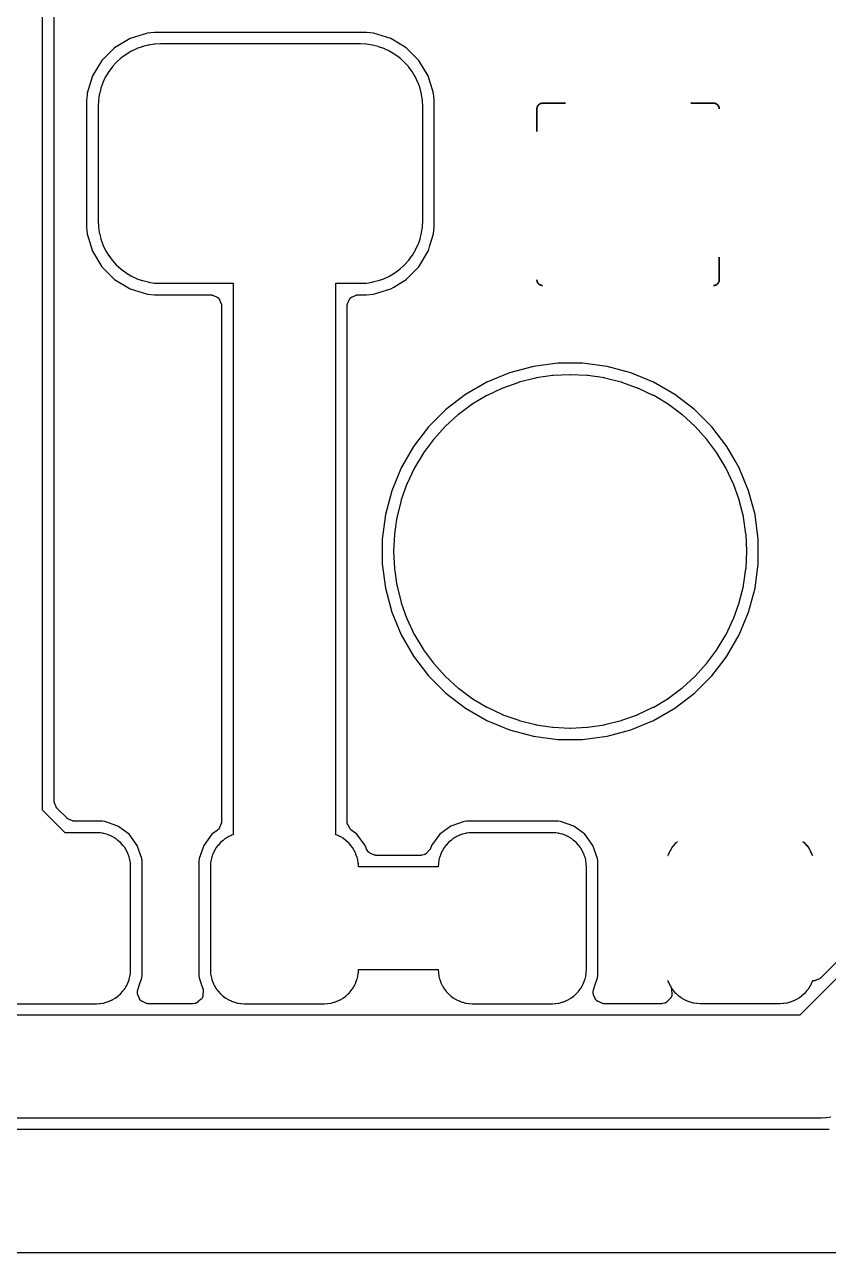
# Model space of a CAD drawing. Header units: metres. Extents: x 95.8 to 136.2, y -96.2 to -61.8.
# Drawn here: x 122.21 to 129.27, y -96.15 to -85.38 of the extents above; entities that cross this region are included whole.
import ezdxf

# ---------------------------------------------------------------- set-up
doc = ezdxf.new("R2010")
doc.units = ezdxf.units.M

msp = doc.modelspace()

# ---------------------------------------------------------------- linework, layer by layer
for points in [[(122.142, -93.968), (122.842, -93.968), (122.843, -93.968), (122.844, -93.968), (122.869, -93.967), (122.87, -93.967), (122.871, -93.967), (122.873, -93.966), (122.874, -93.966), (122.898, -93.963), (122.899, -93.962), (122.901, -93.962), (122.902, -93.962), (122.903, -93.962), (122.927, -93.956), (122.928, -93.955), (122.929, -93.955), (122.93, -93.955), (122.931, -93.954), (122.955, -93.946), (122.956, -93.946), (122.957, -93.945), (122.958, -93.945), (122.959, -93.944), (122.981, -93.934), (122.982, -93.933), (122.983, -93.933), (122.984, -93.932), (122.986, -93.931), (123.007, -93.919), (123.008, -93.918), (123.009, -93.917), (123.01, -93.917), (123.011, -93.916), (123.03, -93.901), (123.031, -93.901), (123.032, -93.9), (123.033, -93.899), (123.034, -93.898), (123.052, -93.882), (123.053, -93.881), (123.054, -93.88), (123.055, -93.879), (123.056, -93.878), (123.072, -93.86), (123.073, -93.859), (123.074, -93.858), (123.075, -93.857), (123.075, -93.856), (123.09, -93.837), (123.091, -93.836), (123.091, -93.835), (123.092, -93.834), (123.093, -93.833), (123.105, -93.812), (123.106, -93.81), (123.107, -93.809), (123.107, -93.808), (123.108, -93.807), (123.118, -93.785), (123.119, -93.784), (123.119, -93.783), (123.12, -93.782), (123.12, -93.781), (123.128, -93.757), (123.129, -93.756), (123.129, -93.755), (123.129, -93.754), (123.13, -93.753), (123.136, -93.729), (123.136, -93.728), (123.136, -93.727), (123.136, -93.725), (123.137, -93.724), (123.14, -93.7), (123.14, -93.699), (123.141, -93.697), (123.141, -93.696), (123.141, -93.695), (123.142, -93.67), (123.142, -93.669), (123.142, -93.668), (123.142, -92.768), (123.142, -92.767), (123.142, -92.766), (123.141, -92.741), (123.141, -92.74), (123.141, -92.739), (123.14, -92.737), (123.14, -92.736), (123.137, -92.712), (123.136, -92.711), (123.136, -92.709), (123.136, -92.708), (123.136, -92.707), (123.13, -92.683), (123.129, -92.682), (123.129, -92.681), (123.129, -92.68), (123.128, -92.679), (123.12, -92.655), (123.12, -92.654), (123.119, -92.653), (123.119, -92.652), (123.118, -92.651), (123.108, -92.629), (123.107, -92.628), (123.107, -92.627), (123.106, -92.626), (123.105, -92.624), (123.093, -92.603), (123.092, -92.602), (123.091, -92.601), (123.091, -92.6), (123.09, -92.599), (123.075, -92.58), (123.075, -92.579), (123.074, -92.578), (123.073, -92.577), (123.072, -92.576), (123.056, -92.558), (123.055, -92.557), (123.054, -92.556), (123.053, -92.555), (123.052, -92.554), (123.034, -92.538), (123.033, -92.537), (123.032, -92.536), (123.031, -92.535), (123.03, -92.535), (123.011, -92.52), (123.01, -92.519), (123.009, -92.519), (123.008, -92.518), (123.007, -92.517), (122.986, -92.505), (122.984, -92.504), (122.983, -92.503), (122.982, -92.503), (122.981, -92.502), (122.959, -92.492), (122.958, -92.491), (122.957, -92.491), (122.956, -92.49), (122.955, -92.49), (122.931, -92.482), (122.93, -92.481), (122.929, -92.481), (122.928, -92.481), (122.927, -92.48), (122.903, -92.474), (122.902, -92.474), (122.901, -92.474), (122.899, -92.474), (122.898, -92.473), (122.874, -92.47), (122.873, -92.47), (122.871, -92.469), (122.87, -92.469), (122.869, -92.469), (122.844, -92.468), (122.843, -92.468), (122.842, -92.468), (122.569, -92.468), (122.37, -92.27), (122.37, -70.29)], [(132.517, -90.425), (129.203, -93.739), (129.202, -93.74), (129.201, -93.741), (129.2, -93.742), (129.199, -93.742), (129.198, -93.743), (129.197, -93.744), (129.196, -93.745), (129.195, -93.745), (129.194, -93.746), (129.193, -93.747), (129.192, -93.747), (129.191, -93.748), (129.19, -93.748), (129.189, -93.749), (129.188, -93.749), (129.187, -93.75), (129.152, -93.764), (129.151, -93.765), (129.15, -93.765), (129.149, -93.765), (129.147, -93.766), (129.146, -93.766), (129.145, -93.767), (129.144, -93.767), (129.143, -93.767), (129.141, -93.767), (129.14, -93.767), (129.139, -93.768), (129.138, -93.768), (129.137, -93.768), (129.135, -93.768), (129.134, -93.768), (129.133, -93.768), (129.125, -93.768), (129.12, -93.781), (129.12, -93.782), (129.119, -93.783), (129.119, -93.784), (129.118, -93.785), (129.108, -93.807), (129.107, -93.808), (129.107, -93.809), (129.106, -93.81), (129.105, -93.812), (129.093, -93.833), (129.092, -93.834), (129.091, -93.835), (129.091, -93.836), (129.09, -93.837), (129.075, -93.856), (129.075, -93.857), (129.074, -93.858), (129.073, -93.859), (129.072, -93.86), (129.056, -93.878), (129.055, -93.879), (129.054, -93.88), (129.053, -93.881), (129.052, -93.882), (129.034, -93.898), (129.033, -93.899), (129.032, -93.9), (129.031, -93.901), (129.03, -93.901), (129.011, -93.916), (129.01, -93.917), (129.009, -93.917), (129.008, -93.918), (129.007, -93.919), (128.986, -93.931), (128.984, -93.932), (128.983, -93.933), (128.982, -93.933), (128.981, -93.934), (128.959, -93.944), (128.958, -93.945), (128.957, -93.945), (128.956, -93.946), (128.955, -93.946), (128.931, -93.954), (128.93, -93.955), (128.929, -93.955), (128.928, -93.955), (128.927, -93.956), (128.903, -93.962), (128.902, -93.962), (128.901, -93.962), (128.899, -93.962), (128.898, -93.963), (128.874, -93.966), (128.873, -93.966), (128.871, -93.967), (128.87, -93.967), (128.869, -93.967), (128.844, -93.968), (128.843, -93.968), (128.842, -93.968), (128.142, -93.968), (128.141, -93.968), (128.14, -93.968), (128.115, -93.967), (128.114, -93.967), (128.113, -93.967), (128.111, -93.966), (128.11, -93.966), (128.086, -93.963), (128.085, -93.962), (128.083, -93.962), (128.082, -93.962), (128.081, -93.962), (128.057, -93.956), (128.056, -93.955), (128.055, -93.955), (128.054, -93.955), (128.053, -93.954), (128.029, -93.946), (128.028, -93.946), (128.027, -93.945), (128.026, -93.945), (128.025, -93.944), (128.003, -93.934), (128.002, -93.933), (128.001, -93.933), (128, -93.932), (127.998, -93.931), (127.977, -93.919), (127.976, -93.918), (127.975, -93.917), (127.974, -93.917), (127.973, -93.916), (127.954, -93.901), (127.953, -93.901), (127.952, -93.9), (127.951, -93.899), (127.95, -93.898), (127.932, -93.882), (127.931, -93.881), (127.93, -93.88), (127.929, -93.879), (127.928, -93.878), (127.912, -93.86), (127.911, -93.859), (127.91, -93.858), (127.909, -93.857), (127.909, -93.856), (127.894, -93.837), (127.893, -93.836), (127.893, -93.835), (127.892, -93.834), (127.891, -93.833), (127.879, -93.812), (127.878, -93.81), (127.877, -93.809), (127.877, -93.808), (127.876, -93.807), (127.866, -93.785), (127.865, -93.784), (127.865, -93.783), (127.864, -93.782), (127.864, -93.781), (127.859, -93.768), (127.857, -93.768), (127.885, -93.826), (127.886, -93.827), (127.886, -93.828), (127.887, -93.829), (127.887, -93.831), (127.888, -93.832), (127.888, -93.833), (127.888, -93.834), (127.889, -93.835), (127.889, -93.836), (127.889, -93.838), (127.89, -93.839), (127.89, -93.84), (127.89, -93.841), (127.89, -93.842), (127.89, -93.844), (127.89, -93.845), (127.893, -93.882), (127.893, -93.884), (127.893, -93.885), (127.893, -93.886), (127.893, -93.887), (127.893, -93.888), (127.893, -93.89), (127.892, -93.891), (127.892, -93.892), (127.892, -93.893), (127.892, -93.895), (127.892, -93.896), (127.891, -93.897), (127.891, -93.898), (127.891, -93.899), (127.89, -93.9), (127.89, -93.902), (127.89, -93.903), (127.889, -93.904), (127.889, -93.905), (127.888, -93.906), (127.888, -93.907), (127.887, -93.908), (127.887, -93.909), (127.886, -93.911), (127.885, -93.912), (127.885, -93.913), (127.884, -93.914), (127.883, -93.915), (127.883, -93.916), (127.882, -93.917), (127.881, -93.918), (127.88, -93.919), (127.855, -93.947), (127.855, -93.948), (127.854, -93.948), (127.853, -93.949), (127.852, -93.95), (127.851, -93.951), (127.85, -93.952), (127.849, -93.953), (127.848, -93.953), (127.847, -93.954), (127.846, -93.955), (127.845, -93.955), (127.844, -93.956), (127.843, -93.957), (127.842, -93.957), (127.841, -93.958), (127.84, -93.959), (127.839, -93.959), (127.837, -93.96), (127.836, -93.96), (127.835, -93.96), (127.834, -93.961), (127.833, -93.961), (127.832, -93.962), (127.83, -93.962), (127.829, -93.962), (127.808, -93.967), (127.806, -93.967), (127.805, -93.968), (127.804, -93.968), (127.803, -93.968), (127.801, -93.968), (127.8, -93.968), (127.799, -93.968), (127.798, -93.968), (127.796, -93.968), (127.301, -93.968), (127.299, -93.968), (127.298, -93.968), (127.297, -93.968), (127.296, -93.968), (127.295, -93.968), (127.293, -93.968), (127.292, -93.968), (127.291, -93.968), (127.29, -93.967), (127.289, -93.967), (127.287, -93.967), (127.286, -93.966), (127.285, -93.966), (127.284, -93.966), (127.283, -93.965), (127.282, -93.965), (127.247, -93.95), (127.246, -93.95), (127.245, -93.949), (127.244, -93.949), (127.242, -93.948), (127.241, -93.948), (127.24, -93.947), (127.239, -93.946), (127.238, -93.946), (127.237, -93.945), (127.236, -93.944), (127.235, -93.944), (127.234, -93.943), (127.233, -93.942), (127.232, -93.941), (127.232, -93.94), (127.231, -93.94), (127.23, -93.939), (127.229, -93.938), (127.228, -93.937), (127.227, -93.936), (127.227, -93.935), (127.226, -93.934), (127.225, -93.933), (127.224, -93.932), (127.224, -93.931), (127.223, -93.93), (127.223, -93.929), (127.222, -93.928), (127.221, -93.927), (127.221, -93.926), (127.22, -93.924), (127.22, -93.923), (127.205, -93.889), (127.205, -93.888), (127.205, -93.886), (127.204, -93.885), (127.204, -93.884), (127.204, -93.883), (127.203, -93.882), (127.203, -93.881), (127.203, -93.879), (127.202, -93.878), (127.202, -93.877), (127.202, -93.876), (127.202, -93.874), (127.202, -93.873), (127.202, -93.872), (127.202, -93.871), (127.202, -93.87), (127.202, -93.868), (127.202, -93.867), (127.202, -93.866), (127.202, -93.865), (127.202, -93.864), (127.202, -93.862), (127.202, -93.861), (127.205, -93.845), (127.205, -93.844), (127.206, -93.843), (127.206, -93.841), (127.206, -93.84), (127.207, -93.839), (127.207, -93.838), (127.207, -93.837), (127.217, -93.808), (127.24, -93.742), (127.243, -93.72), (127.243, -92.716), (127.24, -92.694), (127.2, -92.579), (127.128, -92.482), (127.031, -92.41), (126.916, -92.37), (126.894, -92.367), (126.09, -92.367), (126.068, -92.37), (125.953, -92.41), (125.856, -92.482), (125.784, -92.579), (125.776, -92.601), (125.776, -92.602), (125.775, -92.603), (125.775, -92.605), (125.774, -92.606), (125.774, -92.607), (125.773, -92.608), (125.773, -92.609), (125.772, -92.61), (125.771, -92.611), (125.771, -92.612), (125.77, -92.613), (125.769, -92.614), (125.768, -92.615), (125.768, -92.616), (125.767, -92.617), (125.766, -92.618), (125.741, -92.646), (125.74, -92.647), (125.739, -92.648), (125.739, -92.649), (125.738, -92.649), (125.737, -92.65), (125.736, -92.651), (125.735, -92.652), (125.734, -92.653), (125.733, -92.653), (125.732, -92.654), (125.731, -92.655), (125.73, -92.655), (125.729, -92.656), (125.728, -92.657), (125.727, -92.657), (125.725, -92.658), (125.724, -92.658), (125.723, -92.659), (125.722, -92.659), (125.721, -92.66), (125.72, -92.66), (125.719, -92.66), (125.717, -92.661), (125.716, -92.661), (125.715, -92.661), (125.694, -92.666), (125.693, -92.667), (125.691, -92.667), (125.69, -92.667), (125.689, -92.667), (125.688, -92.667), (125.686, -92.667), (125.685, -92.667), (125.684, -92.667), (125.683, -92.667), (125.301, -92.667), (125.3, -92.667), (125.299, -92.667), (125.298, -92.667), (125.296, -92.667), (125.295, -92.667), (125.294, -92.667), (125.293, -92.667), (125.292, -92.667), (125.29, -92.666), (125.289, -92.666), (125.288, -92.666), (125.287, -92.665), (125.286, -92.665), (125.285, -92.665), (125.283, -92.664), (125.282, -92.664), (125.248, -92.649), (125.246, -92.649), (125.245, -92.648), (125.244, -92.648), (125.243, -92.647), (125.242, -92.647), (125.241, -92.646), (125.24, -92.645), (125.239, -92.645), (125.238, -92.644), (125.237, -92.643), (125.236, -92.643), (125.235, -92.642), (125.234, -92.641), (125.233, -92.64), (125.232, -92.639), (125.231, -92.638), (125.23, -92.638), (125.23, -92.637), (125.229, -92.636), (125.228, -92.635), (125.227, -92.634), (125.226, -92.633), (125.226, -92.632), (125.225, -92.631), (125.224, -92.63), (125.213, -92.611), (125.212, -92.61), (125.212, -92.609), (125.211, -92.608), (125.21, -92.607), (125.21, -92.606), (125.209, -92.605), (125.209, -92.604), (125.208, -92.602), (125.208, -92.601), (125.2, -92.579), (125.128, -92.482), (125.083, -92.448), (125.082, -92.447), (125.081, -92.446), (125.08, -92.446), (125.079, -92.445), (125.078, -92.444), (125.077, -92.443), (125.076, -92.442), (125.075, -92.441), (125.075, -92.44), (125.074, -92.439), (125.073, -92.439), (125.072, -92.438), (125.072, -92.437), (125.071, -92.436), (125.07, -92.435), (125.07, -92.433), (125.05, -92.401), (125.05, -92.4), (125.049, -92.399), (125.048, -92.398), (125.048, -92.397), (125.047, -92.396), (125.047, -92.395), (125.046, -92.394), (125.046, -92.392), (125.046, -92.391), (125.045, -92.39), (125.045, -92.389), (125.045, -92.388), (125.044, -92.387), (125.044, -92.385), (125.044, -92.384), (125.044, -92.383), (125.043, -92.382), (125.043, -92.38), (125.043, -92.379), (125.043, -92.372), (125.043, -92.371), (125.043, -92.369), (125.043, -92.368), (125.043, -87.848), (125.043, -87.847), (125.043, -87.846), (125.043, -87.844), (125.043, -87.843), (125.043, -87.842), (125.043, -87.841), (125.043, -87.839), (125.043, -87.838), (125.044, -87.837), (125.044, -87.836), (125.044, -87.835), (125.045, -87.833), (125.045, -87.832), (125.045, -87.831), (125.046, -87.83), (125.046, -87.829), (125.061, -87.794), (125.061, -87.793), (125.062, -87.792), (125.062, -87.791), (125.063, -87.79), (125.063, -87.789), (125.064, -87.788), (125.065, -87.787), (125.065, -87.786), (125.066, -87.785), (125.067, -87.784), (125.067, -87.783), (125.068, -87.782), (125.069, -87.781), (125.07, -87.78), (125.071, -87.779), (125.071, -87.778), (125.072, -87.777), (125.073, -87.776), (125.074, -87.775), (125.075, -87.775), (125.076, -87.774), (125.077, -87.773), (125.078, -87.772), (125.079, -87.772), (125.08, -87.771), (125.081, -87.77), (125.082, -87.77), (125.083, -87.769), (125.084, -87.769), (125.085, -87.768), (125.087, -87.768), (125.088, -87.767), (125.122, -87.753), (125.124, -87.752), (125.125, -87.752), (125.126, -87.752), (125.127, -87.751), (125.128, -87.751), (125.129, -87.75), (125.131, -87.75), (125.132, -87.75), (125.133, -87.75), (125.134, -87.75), (125.135, -87.749), (125.137, -87.749), (125.138, -87.749), (125.139, -87.749), (125.14, -87.749), (125.142, -87.749), (125.211, -87.749), (125.274, -87.743), (125.426, -87.696), (125.451, -87.681), (125.561, -87.614), (125.583, -87.592), (125.672, -87.503), (125.754, -87.367), (125.759, -87.353), (125.769, -87.318), (125.769, -87.318), (125.801, -87.216), (125.807, -87.153), (125.807, -86.044), (125.801, -85.981), (125.754, -85.83), (125.672, -85.694), (125.561, -85.583), (125.426, -85.501), (125.274, -85.454), (125.247, -85.451), (125.211, -85.448), (123.352, -85.448), (123.319, -85.451), (123.289, -85.454), (123.138, -85.501), (123.002, -85.583), (122.891, -85.694), (122.809, -85.83), (122.762, -85.981), (122.76, -85.998), (122.756, -86.044), (122.756, -87.153), (122.759, -87.189), (122.762, -87.216), (122.809, -87.367), (122.891, -87.503), (123.002, -87.614), (123.138, -87.696), (123.289, -87.743), (123.352, -87.749), (123.842, -87.749), (123.844, -87.749), (123.845, -87.749), (123.846, -87.749), (123.847, -87.749), (123.849, -87.749), (123.85, -87.75), (123.851, -87.75), (123.852, -87.75), (123.853, -87.75), (123.855, -87.75), (123.856, -87.751), (123.857, -87.751), (123.858, -87.752), (123.859, -87.752), (123.86, -87.752), (123.862, -87.753), (123.896, -87.767), (123.897, -87.768), (123.899, -87.768), (123.9, -87.769), (123.901, -87.769), (123.902, -87.77), (123.903, -87.77), (123.904, -87.771), (123.905, -87.772), (123.906, -87.772), (123.907, -87.773), (123.908, -87.774), (123.909, -87.775), (123.91, -87.775), (123.911, -87.776), (123.912, -87.777), (123.913, -87.778), (123.913, -87.779), (123.914, -87.78), (123.915, -87.781), (123.916, -87.782), (123.917, -87.783), (123.917, -87.784), (123.918, -87.785), (123.919, -87.786), (123.919, -87.787), (123.92, -87.788), (123.921, -87.789), (123.921, -87.79), (123.922, -87.791), (123.922, -87.792), (123.923, -87.793), (123.923, -87.794), (123.938, -87.829), (123.938, -87.83), (123.939, -87.831), (123.939, -87.832), (123.939, -87.833), (123.94, -87.835), (123.94, -87.836), (123.94, -87.837), (123.941, -87.838), (123.941, -87.839), (123.941, -87.841), (123.941, -87.842), (123.941, -87.843), (123.941, -87.844), (123.941, -87.846), (123.941, -87.847), (123.941, -87.848), (123.941, -92.368), (123.941, -92.369), (123.941, -92.371), (123.941, -92.372), (123.941, -92.373), (123.941, -92.374), (123.941, -92.376), (123.941, -92.377), (123.941, -92.378), (123.94, -92.379), (123.94, -92.38), (123.94, -92.382), (123.939, -92.383), (123.939, -92.384), (123.939, -92.385), (123.938, -92.386), (123.938, -92.387), (123.923, -92.422), (123.923, -92.423), (123.922, -92.424), (123.922, -92.425), (123.921, -92.426), (123.921, -92.428), (123.92, -92.429), (123.919, -92.43), (123.919, -92.431), (123.918, -92.432), (123.917, -92.433), (123.917, -92.434), (123.916, -92.435), (123.915, -92.436), (123.914, -92.436), (123.913, -92.437), (123.912, -92.438), (123.912, -92.439), (123.911, -92.44), (123.91, -92.441), (123.904, -92.446), (123.903, -92.446), (123.902, -92.447), (123.901, -92.448), (123.856, -92.482), (123.784, -92.579), (123.744, -92.694), (123.741, -92.716), (123.741, -93.72), (123.744, -93.742), (123.777, -93.837), (123.777, -93.838), (123.778, -93.839), (123.778, -93.84), (123.778, -93.842), (123.778, -93.843), (123.779, -93.844), (123.779, -93.845), (123.779, -93.846), (123.779, -93.848), (123.779, -93.849), (123.779, -93.85), (123.78, -93.851), (123.78, -93.852), (123.78, -93.854), (123.78, -93.855), (123.779, -93.856), (123.777, -93.894), (123.777, -93.895), (123.777, -93.896), (123.777, -93.897), (123.777, -93.898), (123.777, -93.9), (123.776, -93.901), (123.776, -93.902), (123.776, -93.903), (123.776, -93.904), (123.775, -93.906), (123.775, -93.907), (123.774, -93.908), (123.774, -93.909), (123.774, -93.91), (123.773, -93.911), (123.773, -93.912), (123.772, -93.914), (123.771, -93.915), (123.771, -93.916), (123.77, -93.917), (123.77, -93.918), (123.769, -93.919), (123.768, -93.92), (123.767, -93.921), (123.767, -93.922), (123.766, -93.923), (123.765, -93.924), (123.764, -93.925), (123.763, -93.925), (123.763, -93.926), (123.762, -93.927), (123.761, -93.928), (123.733, -93.953), (123.732, -93.954), (123.731, -93.955), (123.73, -93.955), (123.729, -93.956), (123.728, -93.957), (123.727, -93.957), (123.726, -93.958), (123.725, -93.959), (123.724, -93.959), (123.723, -93.96), (123.722, -93.961), (123.721, -93.961), (123.72, -93.962), (123.718, -93.962), (123.717, -93.962), (123.716, -93.963), (123.715, -93.963), (123.714, -93.964), (123.713, -93.964), (123.711, -93.964), (123.71, -93.965), (123.709, -93.965), (123.708, -93.965), (123.692, -93.968), (123.69, -93.968), (123.689, -93.968), (123.688, -93.968), (123.687, -93.968), (123.686, -93.968), (123.685, -93.968), (123.683, -93.968), (123.301, -93.968), (123.299, -93.968), (123.298, -93.968), (123.297, -93.968), (123.296, -93.968), (123.295, -93.968), (123.293, -93.968), (123.292, -93.968), (123.291, -93.968), (123.29, -93.967), (123.289, -93.967), (123.287, -93.967), (123.286, -93.966), (123.285, -93.966), (123.284, -93.966), (123.283, -93.965), (123.282, -93.965), (123.247, -93.95), (123.246, -93.95), (123.245, -93.949), (123.244, -93.949), (123.242, -93.948), (123.241, -93.948), (123.24, -93.947), (123.239, -93.946), (123.238, -93.946), (123.237, -93.945), (123.236, -93.944), (123.235, -93.944), (123.234, -93.943), (123.233, -93.942), (123.232, -93.941), (123.232, -93.94), (123.231, -93.94), (123.23, -93.939), (123.229, -93.938), (123.228, -93.937), (123.227, -93.936), (123.227, -93.935), (123.226, -93.934), (123.225, -93.933), (123.224, -93.932), (123.224, -93.931), (123.223, -93.93), (123.223, -93.929), (123.222, -93.928), (123.221, -93.927), (123.221, -93.926), (123.22, -93.924), (123.22, -93.923), (123.205, -93.889), (123.205, -93.888), (123.205, -93.886), (123.204, -93.885), (123.204, -93.884), (123.204, -93.883), (123.203, -93.882), (123.203, -93.881), (123.203, -93.879), (123.202, -93.878), (123.202, -93.877), (123.202, -93.876), (123.202, -93.874), (123.202, -93.873), (123.202, -93.872), (123.202, -93.871), (123.202, -93.87), (123.202, -93.868), (123.202, -93.867), (123.202, -93.866), (123.202, -93.865), (123.202, -93.864), (123.202, -93.862), (123.202, -93.861), (123.205, -93.845), (123.205, -93.844), (123.206, -93.843), (123.206, -93.841), (123.206, -93.84), (123.207, -93.839), (123.207, -93.838), (123.207, -93.837), (123.217, -93.808), (123.24, -93.742), (123.243, -93.72), (123.243, -92.716), (123.24, -92.694), (123.2, -92.579), (123.128, -92.482), (123.031, -92.41), (122.916, -92.37), (122.894, -92.367), (122.651, -92.367), (122.65, -92.367), (122.649, -92.367), (122.647, -92.367), (122.646, -92.367), (122.645, -92.367), (122.644, -92.367), (122.642, -92.367), (122.641, -92.367), (122.64, -92.366), (122.639, -92.366), (122.638, -92.366), (122.637, -92.365), (122.635, -92.365), (122.634, -92.365), (122.633, -92.364), (122.632, -92.364), (122.597, -92.349), (122.596, -92.349), (122.595, -92.348), (122.594, -92.348), (122.593, -92.347), (122.592, -92.347), (122.591, -92.346), (122.59, -92.345), (122.589, -92.345), (122.588, -92.344), (122.587, -92.343), (122.586, -92.343), (122.585, -92.342), (122.584, -92.341), (122.583, -92.34), (122.582, -92.339), (122.581, -92.339), (122.499, -92.257), (122.499, -92.256), (122.498, -92.255), (122.497, -92.254), (122.496, -92.253), (122.495, -92.252), (122.495, -92.251), (122.494, -92.25), (122.493, -92.249), (122.493, -92.248), (122.492, -92.247), (122.491, -92.246), (122.491, -92.245), (122.49, -92.244), (122.49, -92.243), (122.489, -92.242), (122.489, -92.241), (122.474, -92.206), (122.474, -92.205), (122.473, -92.204), (122.473, -92.203), (122.473, -92.201), (122.472, -92.2), (122.472, -92.199), (122.472, -92.198), (122.471, -92.197), (122.471, -92.196), (122.471, -92.194), (122.471, -92.193), (122.471, -92.192), (122.471, -92.191), (122.471, -92.189), (122.471, -92.188), (122.471, -92.187), (122.471, -70.373)], [(132.646, -82.296), (132.646, -90.438), (129.015, -94.069), (121.969, -94.069)], [(122.86, -87.155), (122.867, -87.203), (122.867, -87.205), (122.867, -87.206), (122.867, -87.207), (122.868, -87.208), (122.88, -87.256), (122.88, -87.257), (122.88, -87.258), (122.881, -87.259), (122.881, -87.26), (122.898, -87.307), (122.898, -87.308), (122.898, -87.309), (122.899, -87.31), (122.899, -87.311), (122.92, -87.356), (122.921, -87.357), (122.922, -87.358), (122.922, -87.359), (122.923, -87.36), (122.948, -87.402), (122.949, -87.403), (122.949, -87.404), (122.95, -87.405), (122.951, -87.406), (122.98, -87.445), (122.981, -87.446), (122.981, -87.447), (122.982, -87.448), (122.983, -87.449), (123.016, -87.486), (123.017, -87.487), (123.018, -87.487), (123.019, -87.488), (123.019, -87.489), (123.056, -87.522), (123.057, -87.523), (123.058, -87.524), (123.059, -87.524), (123.06, -87.525), (123.099, -87.554), (123.1, -87.555), (123.101, -87.556), (123.102, -87.556), (123.103, -87.557), (123.145, -87.582), (123.146, -87.583), (123.147, -87.584), (123.148, -87.584), (123.15, -87.585), (123.194, -87.606), (123.195, -87.606), (123.196, -87.607), (123.197, -87.607), (123.198, -87.608), (123.245, -87.624), (123.246, -87.624), (123.247, -87.625), (123.248, -87.625), (123.249, -87.625), (123.297, -87.637), (123.298, -87.638), (123.299, -87.638), (123.301, -87.638), (123.302, -87.638), (123.35, -87.646), (123.351, -87.646), (123.353, -87.646), (123.354, -87.646), (123.355, -87.646), (123.404, -87.648), (123.405, -87.648), (123.407, -87.648), (124.042, -87.648), (124.042, -92.486), (124.029, -92.49), (124.028, -92.49), (124.027, -92.491), (124.026, -92.491), (124.025, -92.492), (124.003, -92.502), (124.002, -92.503), (124.001, -92.503), (124, -92.504), (123.998, -92.505), (123.977, -92.517), (123.976, -92.518), (123.975, -92.519), (123.974, -92.519), (123.973, -92.52), (123.954, -92.535), (123.953, -92.535), (123.952, -92.536), (123.951, -92.537), (123.95, -92.538), (123.932, -92.554), (123.931, -92.555), (123.93, -92.556), (123.929, -92.557), (123.928, -92.558), (123.912, -92.576), (123.911, -92.577), (123.91, -92.578), (123.909, -92.579), (123.909, -92.58), (123.894, -92.599), (123.893, -92.6), (123.893, -92.601), (123.892, -92.602), (123.891, -92.603), (123.879, -92.624), (123.878, -92.626), (123.877, -92.627), (123.877, -92.628), (123.876, -92.629), (123.866, -92.651), (123.865, -92.652), (123.865, -92.653), (123.864, -92.654), (123.864, -92.655), (123.856, -92.679), (123.855, -92.68), (123.855, -92.681), (123.855, -92.682), (123.854, -92.683), (123.848, -92.707), (123.848, -92.708), (123.848, -92.709), (123.848, -92.711), (123.847, -92.712), (123.844, -92.736), (123.844, -92.737), (123.843, -92.739), (123.843, -92.74), (123.843, -92.741), (123.842, -92.766), (123.842, -92.767), (123.842, -92.768), (123.842, -93.668), (123.842, -93.669), (123.842, -93.67), (123.843, -93.695), (123.843, -93.696), (123.843, -93.697), (123.844, -93.699), (123.844, -93.7), (123.847, -93.724), (123.848, -93.725), (123.848, -93.727), (123.848, -93.728), (123.848, -93.729), (123.854, -93.753), (123.855, -93.754), (123.855, -93.755), (123.855, -93.756), (123.856, -93.757), (123.864, -93.781), (123.864, -93.782), (123.865, -93.783), (123.865, -93.784), (123.866, -93.785), (123.876, -93.807), (123.877, -93.808), (123.877, -93.809), (123.878, -93.81), (123.879, -93.812), (123.891, -93.833), (123.892, -93.834), (123.893, -93.835), (123.893, -93.836), (123.894, -93.837), (123.909, -93.856), (123.909, -93.857), (123.91, -93.858), (123.911, -93.859), (123.912, -93.86), (123.928, -93.878), (123.929, -93.879), (123.93, -93.88), (123.931, -93.881), (123.932, -93.882), (123.95, -93.898), (123.951, -93.899), (123.952, -93.9), (123.953, -93.901), (123.954, -93.901), (123.973, -93.916), (123.974, -93.917), (123.975, -93.917), (123.976, -93.918), (123.977, -93.919), (123.998, -93.931), (124, -93.932), (124.001, -93.933), (124.002, -93.933), (124.003, -93.934), (124.025, -93.944), (124.026, -93.945), (124.027, -93.945), (124.028, -93.946), (124.029, -93.946), (124.053, -93.954), (124.054, -93.955), (124.055, -93.955), (124.056, -93.955), (124.057, -93.956), (124.081, -93.962), (124.082, -93.962), (124.083, -93.962), (124.085, -93.962), (124.086, -93.963), (124.11, -93.966), (124.111, -93.966), (124.113, -93.967), (124.114, -93.967), (124.115, -93.967), (124.14, -93.968), (124.141, -93.968), (124.142, -93.968), (124.842, -93.968), (124.843, -93.968), (124.844, -93.968), (124.869, -93.967), (124.87, -93.967), (124.871, -93.967), (124.873, -93.966), (124.874, -93.966), (124.898, -93.963), (124.899, -93.962), (124.901, -93.962), (124.902, -93.962), (124.903, -93.962), (124.927, -93.956), (124.928, -93.955), (124.929, -93.955), (124.93, -93.955), (124.931, -93.954), (124.955, -93.946), (124.956, -93.946), (124.957, -93.945), (124.958, -93.945), (124.959, -93.944), (124.981, -93.934), (124.982, -93.933), (124.983, -93.933), (124.984, -93.932), (124.986, -93.931), (125.007, -93.919), (125.008, -93.918), (125.009, -93.917), (125.01, -93.917), (125.011, -93.916), (125.03, -93.901), (125.031, -93.901), (125.032, -93.9), (125.033, -93.899), (125.034, -93.898), (125.052, -93.882), (125.053, -93.881), (125.054, -93.88), (125.055, -93.879), (125.056, -93.878), (125.072, -93.86), (125.073, -93.859), (125.074, -93.858), (125.075, -93.857), (125.075, -93.856), (125.09, -93.837), (125.091, -93.836), (125.091, -93.835), (125.092, -93.834), (125.093, -93.833), (125.105, -93.812), (125.106, -93.81), (125.107, -93.809), (125.107, -93.808), (125.108, -93.807), (125.118, -93.785), (125.119, -93.784), (125.119, -93.783), (125.12, -93.782), (125.12, -93.781), (125.128, -93.757), (125.129, -93.756), (125.129, -93.755), (125.129, -93.754), (125.13, -93.753), (125.136, -93.729), (125.136, -93.728), (125.136, -93.727), (125.136, -93.725), (125.137, -93.724), (125.14, -93.7), (125.14, -93.699), (125.141, -93.697), (125.141, -93.696), (125.141, -93.695), (125.142, -93.67), (125.142, -93.669), (125.142, -93.668), (125.842, -93.668), (125.842, -93.669), (125.842, -93.67), (125.843, -93.695), (125.843, -93.696), (125.843, -93.697), (125.844, -93.699), (125.844, -93.7), (125.847, -93.724), (125.848, -93.725), (125.848, -93.727), (125.848, -93.728), (125.848, -93.729), (125.854, -93.753), (125.855, -93.754), (125.855, -93.755), (125.855, -93.756), (125.856, -93.757), (125.864, -93.781), (125.864, -93.782), (125.865, -93.783), (125.865, -93.784), (125.866, -93.785), (125.876, -93.807), (125.877, -93.808), (125.877, -93.809), (125.878, -93.81), (125.879, -93.812), (125.891, -93.833), (125.892, -93.834), (125.893, -93.835), (125.893, -93.836), (125.894, -93.837), (125.909, -93.856), (125.909, -93.857), (125.91, -93.858), (125.911, -93.859), (125.912, -93.86), (125.928, -93.878), (125.929, -93.879), (125.93, -93.88), (125.931, -93.881), (125.932, -93.882), (125.95, -93.898), (125.951, -93.899), (125.952, -93.9), (125.953, -93.901), (125.954, -93.901), (125.973, -93.916), (125.974, -93.917), (125.975, -93.917), (125.976, -93.918), (125.977, -93.919), (125.998, -93.931), (126, -93.932), (126.001, -93.933), (126.002, -93.933), (126.003, -93.934), (126.025, -93.944), (126.026, -93.945), (126.027, -93.945), (126.028, -93.946), (126.029, -93.946), (126.053, -93.954), (126.054, -93.955), (126.055, -93.955), (126.056, -93.955), (126.057, -93.956), (126.081, -93.962), (126.082, -93.962), (126.083, -93.962), (126.085, -93.962), (126.086, -93.963), (126.11, -93.966), (126.111, -93.966), (126.113, -93.967), (126.114, -93.967), (126.115, -93.967), (126.14, -93.968), (126.141, -93.968), (126.142, -93.968), (126.842, -93.968), (126.843, -93.968), (126.844, -93.968), (126.869, -93.967), (126.87, -93.967), (126.871, -93.967), (126.873, -93.966), (126.874, -93.966), (126.898, -93.963), (126.899, -93.962), (126.901, -93.962), (126.902, -93.962), (126.903, -93.962), (126.927, -93.956), (126.928, -93.955), (126.929, -93.955), (126.93, -93.955), (126.931, -93.954), (126.955, -93.946), (126.956, -93.946), (126.957, -93.945), (126.958, -93.945), (126.959, -93.944), (126.981, -93.934), (126.982, -93.933), (126.983, -93.933), (126.984, -93.932), (126.986, -93.931), (127.007, -93.919), (127.008, -93.918), (127.009, -93.917), (127.01, -93.917), (127.011, -93.916), (127.03, -93.901), (127.031, -93.901), (127.032, -93.9), (127.033, -93.899), (127.034, -93.898), (127.052, -93.882), (127.053, -93.881), (127.054, -93.88), (127.055, -93.879), (127.056, -93.878), (127.072, -93.86), (127.073, -93.859), (127.074, -93.858), (127.075, -93.857), (127.075, -93.856), (127.09, -93.837), (127.091, -93.836), (127.091, -93.835), (127.092, -93.834), (127.093, -93.833), (127.105, -93.812), (127.106, -93.81), (127.107, -93.809), (127.107, -93.808), (127.108, -93.807), (127.118, -93.785), (127.119, -93.784), (127.119, -93.783), (127.12, -93.782), (127.12, -93.781), (127.128, -93.757), (127.129, -93.756), (127.129, -93.755), (127.129, -93.754), (127.13, -93.753), (127.136, -93.729), (127.136, -93.728), (127.136, -93.727), (127.136, -93.725), (127.137, -93.724), (127.14, -93.7), (127.14, -93.699), (127.141, -93.697), (127.141, -93.696), (127.141, -93.695), (127.142, -93.67), (127.142, -93.669), (127.142, -93.668), (127.142, -92.768), (127.142, -92.767), (127.142, -92.766), (127.141, -92.741), (127.141, -92.74), (127.141, -92.739), (127.14, -92.737), (127.14, -92.736), (127.137, -92.712), (127.136, -92.711), (127.136, -92.709), (127.136, -92.708), (127.136, -92.707), (127.13, -92.683), (127.129, -92.682), (127.129, -92.681), (127.129, -92.68), (127.128, -92.679), (127.12, -92.655), (127.12, -92.654), (127.119, -92.653), (127.119, -92.652), (127.118, -92.651), (127.108, -92.629), (127.107, -92.628), (127.107, -92.627), (127.106, -92.626), (127.105, -92.624), (127.093, -92.603), (127.092, -92.602), (127.091, -92.601), (127.091, -92.6), (127.09, -92.599), (127.075, -92.58), (127.075, -92.579), (127.074, -92.578), (127.073, -92.577), (127.072, -92.576), (127.056, -92.558), (127.055, -92.557), (127.054, -92.556), (127.053, -92.555), (127.052, -92.554), (127.034, -92.538), (127.033, -92.537), (127.032, -92.536), (127.031, -92.535), (127.03, -92.535), (127.011, -92.52), (127.01, -92.519), (127.009, -92.519), (127.008, -92.518), (127.007, -92.517), (126.986, -92.505), (126.984, -92.504), (126.983, -92.503), (126.982, -92.503), (126.981, -92.502), (126.959, -92.492), (126.958, -92.491), (126.957, -92.491), (126.956, -92.49), (126.955, -92.49), (126.931, -92.482), (126.93, -92.481), (126.929, -92.481), (126.928, -92.481), (126.927, -92.48), (126.903, -92.474), (126.902, -92.474), (126.901, -92.474), (126.899, -92.474), (126.898, -92.473), (126.874, -92.47), (126.873, -92.47), (126.871, -92.469), (126.87, -92.469), (126.869, -92.469), (126.844, -92.468), (126.843, -92.468), (126.842, -92.468), (126.142, -92.468), (126.141, -92.468), (126.14, -92.468), (126.115, -92.469), (126.114, -92.469), (126.113, -92.469), (126.111, -92.47), (126.11, -92.47), (126.086, -92.473), (126.085, -92.474), (126.083, -92.474), (126.082, -92.474), (126.081, -92.474), (126.057, -92.48), (126.056, -92.481), (126.055, -92.481), (126.054, -92.481), (126.053, -92.482), (126.029, -92.49), (126.028, -92.49), (126.027, -92.491), (126.026, -92.491), (126.025, -92.492), (126.003, -92.502), (126.002, -92.503), (126.001, -92.503), (126, -92.504), (125.998, -92.505), (125.977, -92.517), (125.976, -92.518), (125.975, -92.519), (125.974, -92.519), (125.973, -92.52), (125.954, -92.535), (125.953, -92.535), (125.952, -92.536), (125.951, -92.537), (125.95, -92.538), (125.932, -92.554), (125.931, -92.555), (125.93, -92.556), (125.929, -92.557), (125.928, -92.558), (125.912, -92.576), (125.911, -92.577), (125.91, -92.578), (125.909, -92.579), (125.909, -92.58), (125.894, -92.599), (125.893, -92.6), (125.893, -92.601), (125.892, -92.602), (125.891, -92.603), (125.879, -92.624), (125.878, -92.626), (125.877, -92.627), (125.877, -92.628), (125.876, -92.629), (125.866, -92.651), (125.865, -92.652), (125.865, -92.653), (125.864, -92.654), (125.864, -92.655), (125.856, -92.679), (125.855, -92.68), (125.855, -92.681), (125.855, -92.682), (125.854, -92.683), (125.848, -92.707), (125.848, -92.708), (125.848, -92.709), (125.848, -92.711), (125.847, -92.712), (125.844, -92.736), (125.844, -92.737), (125.843, -92.739), (125.843, -92.74), (125.843, -92.741), (125.842, -92.766), (125.842, -92.767), (125.842, -92.768), (125.142, -92.768), (125.142, -92.767), (125.142, -92.766), (125.141, -92.741), (125.141, -92.74), (125.141, -92.739), (125.14, -92.737), (125.14, -92.736), (125.137, -92.712), (125.136, -92.711), (125.136, -92.709), (125.136, -92.708), (125.136, -92.707), (125.13, -92.683), (125.129, -92.682), (125.129, -92.681), (125.129, -92.68), (125.128, -92.679), (125.12, -92.655), (125.12, -92.654), (125.119, -92.653), (125.119, -92.652), (125.118, -92.651), (125.108, -92.629), (125.107, -92.628), (125.107, -92.627), (125.106, -92.626), (125.105, -92.624), (125.093, -92.603), (125.092, -92.602), (125.091, -92.601), (125.091, -92.6), (125.09, -92.599), (125.075, -92.58), (125.075, -92.579), (125.074, -92.578), (125.073, -92.577), (125.072, -92.576), (125.056, -92.558), (125.055, -92.557), (125.054, -92.556), (125.053, -92.555), (125.052, -92.554), (125.034, -92.538), (125.033, -92.537), (125.032, -92.536), (125.031, -92.535), (125.03, -92.535), (125.011, -92.52), (125.01, -92.519), (125.009, -92.519), (125.008, -92.518), (125.007, -92.517), (124.986, -92.505), (124.984, -92.504), (124.983, -92.503), (124.982, -92.503), (124.981, -92.502), (124.959, -92.492), (124.958, -92.491), (124.957, -92.491), (124.956, -92.49), (124.955, -92.49), (124.942, -92.486), (124.942, -87.648), (125.157, -87.648), (125.158, -87.648), (125.159, -87.648), (125.208, -87.646), (125.209, -87.646), (125.211, -87.646), (125.212, -87.646), (125.213, -87.646), (125.261, -87.638), (125.263, -87.638), (125.264, -87.638), (125.265, -87.638), (125.266, -87.637), (125.314, -87.625), (125.315, -87.625), (125.316, -87.625), (125.317, -87.624), (125.319, -87.624), (125.365, -87.608), (125.366, -87.607), (125.367, -87.607), (125.368, -87.606), (125.369, -87.606), (125.414, -87.585), (125.415, -87.584), (125.416, -87.584), (125.417, -87.583), (125.418, -87.582), (125.46, -87.557), (125.461, -87.556), (125.462, -87.556), (125.463, -87.555), (125.464, -87.554), (125.504, -87.525), (125.505, -87.524), (125.506, -87.524), (125.506, -87.523), (125.507, -87.522), (125.544, -87.489), (125.545, -87.488), (125.546, -87.487), (125.546, -87.487), (125.547, -87.486), (125.58, -87.449), (125.581, -87.448), (125.582, -87.447), (125.583, -87.446), (125.583, -87.445), (125.612, -87.406), (125.613, -87.405), (125.614, -87.404), (125.615, -87.403), (125.615, -87.402), (125.64, -87.36), (125.641, -87.359), (125.642, -87.358), (125.642, -87.357), (125.643, -87.356), (125.664, -87.311), (125.664, -87.31), (125.665, -87.309), (125.665, -87.308), (125.666, -87.307), (125.682, -87.26), (125.683, -87.259), (125.683, -87.258), (125.683, -87.257), (125.684, -87.256), (125.695, -87.208), (125.696, -87.207), (125.696, -87.206), (125.696, -87.205), (125.696, -87.203), (125.704, -87.155), (125.704, -87.154), (125.704, -87.152), (125.704, -87.151), (125.704, -87.15), (125.707, -87.101), (125.707, -87.1), (125.707, -87.098), (125.707, -86.099), (125.707, -86.097), (125.707, -86.096), (125.704, -86.047), (125.704, -86.046), (125.704, -86.045), (125.704, -86.043), (125.704, -86.042), (125.696, -85.994), (125.696, -85.992), (125.696, -85.991), (125.696, -85.99), (125.695, -85.989), (125.684, -85.941), (125.683, -85.94), (125.683, -85.939), (125.683, -85.938), (125.682, -85.937), (125.666, -85.89), (125.665, -85.889), (125.665, -85.888), (125.664, -85.887), (125.664, -85.886), (125.643, -85.841), (125.642, -85.84), (125.642, -85.839), (125.641, -85.838), (125.64, -85.837), (125.615, -85.795), (125.615, -85.794), (125.614, -85.793), (125.613, -85.792), (125.612, -85.791), (125.583, -85.752), (125.583, -85.751), (125.582, -85.75), (125.581, -85.749), (125.58, -85.748), (125.547, -85.711), (125.546, -85.71), (125.546, -85.71), (125.545, -85.709), (125.544, -85.708), (125.507, -85.675), (125.506, -85.674), (125.506, -85.673), (125.505, -85.673), (125.504, -85.672), (125.464, -85.643), (125.463, -85.642), (125.462, -85.641), (125.461, -85.641), (125.46, -85.64), (125.418, -85.615), (125.417, -85.614), (125.416, -85.613), (125.415, -85.613), (125.414, -85.612), (125.369, -85.591), (125.368, -85.591), (125.367, -85.59), (125.366, -85.59), (125.365, -85.589), (125.319, -85.573), (125.317, -85.573), (125.316, -85.572), (125.315, -85.572), (125.314, -85.572), (125.266, -85.56), (125.265, -85.559), (125.264, -85.559), (125.263, -85.559), (125.261, -85.559), (125.213, -85.551), (125.212, -85.551), (125.211, -85.551), (125.209, -85.551), (125.208, -85.551), (125.159, -85.549), (125.158, -85.549), (125.157, -85.549), (123.407, -85.549), (123.405, -85.549), (123.404, -85.549), (123.355, -85.551), (123.354, -85.551), (123.353, -85.551), (123.351, -85.551), (123.35, -85.551), (123.302, -85.559), (123.301, -85.559), (123.299, -85.559), (123.298, -85.559), (123.297, -85.56), (123.249, -85.572), (123.248, -85.572), (123.247, -85.572), (123.246, -85.573), (123.245, -85.573), (123.198, -85.589), (123.197, -85.59), (123.196, -85.59), (123.195, -85.591), (123.194, -85.591), (123.15, -85.612), (123.148, -85.613), (123.147, -85.613), (123.146, -85.614), (123.145, -85.615), (123.103, -85.64), (123.102, -85.641), (123.101, -85.641), (123.1, -85.642), (123.099, -85.643), (123.06, -85.672), (123.059, -85.673), (123.058, -85.673), (123.057, -85.674), (123.056, -85.675), (123.019, -85.708), (123.019, -85.709), (123.018, -85.71), (123.017, -85.71), (123.016, -85.711), (122.983, -85.748), (122.982, -85.749), (122.981, -85.75), (122.981, -85.751), (122.98, -85.752), (122.951, -85.791), (122.95, -85.792), (122.949, -85.793), (122.949, -85.794), (122.948, -85.795), (122.923, -85.837), (122.922, -85.838), (122.922, -85.839), (122.921, -85.84), (122.92, -85.841), (122.899, -85.886), (122.899, -85.887), (122.898, -85.888), (122.898, -85.889), (122.898, -85.89), (122.881, -85.937), (122.881, -85.938), (122.88, -85.939), (122.88, -85.94), (122.88, -85.941), (122.868, -85.989), (122.867, -85.99), (122.867, -85.991), (122.867, -85.992), (122.867, -85.994), (122.86, -86.042), (122.859, -86.043), (122.859, -86.045), (122.859, -86.046), (122.859, -86.047), (122.857, -86.096), (122.857, -86.097), (122.857, -86.099), (122.857, -87.098), (122.857, -87.1), (122.857, -87.101), (122.859, -87.15), (122.859, -87.151), (122.859, -87.152), (122.859, -87.154), (122.86, -87.155)], [(126.708, -86.113), (126.708, -86.318), (126.708, -86.318), (126.708, -86.118), (126.708, -86.117), (126.708, -86.116), (126.708, -86.114), (126.708, -86.113), (126.708, -86.112), (126.709, -86.111), (126.709, -86.109), (126.709, -86.108), (126.708, -86.113)], [(126.709, -86.108), (126.709, -86.107), (126.709, -86.106), (126.71, -86.105), (126.71, -86.103), (126.711, -86.102), (126.711, -86.101), (126.711, -86.1), (126.712, -86.099), (126.712, -86.098), (126.713, -86.097), (126.713, -86.096), (126.714, -86.094), (126.714, -86.093), (126.715, -86.092), (126.716, -86.091), (126.716, -86.09), (126.717, -86.089), (126.718, -86.088), (126.719, -86.087), (126.719, -86.086), (126.72, -86.085), (126.721, -86.084), (126.722, -86.084), (126.723, -86.083), (126.724, -86.082), (126.724, -86.081), (126.725, -86.08), (126.726, -86.079), (126.727, -86.079), (126.728, -86.078), (126.729, -86.077), (126.73, -86.076), (126.731, -86.076), (126.732, -86.075), (126.733, -86.074), (126.734, -86.074), (126.736, -86.073), (126.737, -86.073), (126.738, -86.072), (126.739, -86.072), (126.74, -86.071), (126.741, -86.071), (126.742, -86.071), (126.743, -86.07), (126.745, -86.07), (126.746, -86.069), (126.747, -86.069), (126.748, -86.069), (126.738, -86.071), (126.722, -86.082), (126.711, -86.098), (126.709, -86.108)], [(126.748, -86.069), (126.749, -86.069), (126.751, -86.069), (126.752, -86.068), (126.753, -86.068), (126.754, -86.068), (126.756, -86.068), (126.757, -86.068), (126.758, -86.068), (126.958, -86.068), (126.958, -86.068), (126.753, -86.068), (126.748, -86.069)], [(128.258, -86.068), (128.259, -86.068), (128.26, -86.068), (128.262, -86.068), (128.263, -86.068), (128.264, -86.068), (128.265, -86.069), (128.267, -86.069), (128.268, -86.069), (128.263, -86.068), (128.058, -86.068), (128.058, -86.068), (128.258, -86.068)], [(128.268, -86.069), (128.269, -86.069), (128.27, -86.069), (128.271, -86.07), (128.273, -86.07), (128.274, -86.071), (128.275, -86.071), (128.276, -86.071), (128.277, -86.072), (128.278, -86.072), (128.279, -86.073), (128.28, -86.073), (128.282, -86.074), (128.283, -86.074), (128.284, -86.075), (128.285, -86.076), (128.286, -86.076), (128.287, -86.077), (128.288, -86.078), (128.289, -86.079), (128.29, -86.079), (128.291, -86.08), (128.292, -86.081), (128.292, -86.082), (128.293, -86.083), (128.294, -86.084), (128.295, -86.084), (128.296, -86.085), (128.297, -86.086), (128.297, -86.087), (128.298, -86.088), (128.299, -86.089), (128.3, -86.09), (128.3, -86.091), (128.301, -86.092), (128.302, -86.093), (128.302, -86.094), (128.303, -86.096), (128.303, -86.097), (128.304, -86.098), (128.304, -86.099), (128.305, -86.1), (128.305, -86.101), (128.305, -86.102), (128.306, -86.103), (128.306, -86.105), (128.307, -86.106), (128.307, -86.107), (128.307, -86.108), (128.305, -86.098), (128.294, -86.082), (128.278, -86.071), (128.268, -86.069)], [(128.307, -86.108), (128.307, -86.109), (128.307, -86.111), (128.308, -86.112), (128.308, -86.113), (128.308, -86.114), (128.308, -86.116), (128.308, -86.117), (128.308, -86.118), (128.308, -86.113), (128.307, -86.108)], [(128.307, -87.628), (128.308, -87.623), (128.308, -87.418), (128.308, -87.418), (128.308, -87.618), (128.308, -87.619), (128.308, -87.62), (128.308, -87.622), (128.308, -87.623), (128.308, -87.624), (128.307, -87.625), (128.307, -87.627), (128.307, -87.628)], [(126.708, -87.618), (126.708, -87.623), (126.709, -87.628), (126.709, -87.627), (126.709, -87.625), (126.708, -87.624), (126.708, -87.623), (126.708, -87.622), (126.708, -87.62), (126.708, -87.619), (126.708, -87.618)], [(126.709, -87.628), (126.711, -87.638), (126.722, -87.654), (126.738, -87.665), (126.748, -87.667), (126.747, -87.667), (126.746, -87.667), (126.745, -87.666), (126.743, -87.666), (126.742, -87.665), (126.741, -87.665), (126.74, -87.665), (126.739, -87.664), (126.738, -87.664), (126.737, -87.663), (126.736, -87.663), (126.734, -87.662), (126.733, -87.662), (126.732, -87.661), (126.731, -87.66), (126.73, -87.66), (126.729, -87.659), (126.728, -87.658), (126.727, -87.657), (126.726, -87.657), (126.725, -87.656), (126.724, -87.655), (126.724, -87.654), (126.723, -87.653), (126.722, -87.652), (126.721, -87.652), (126.72, -87.651), (126.719, -87.65), (126.719, -87.649), (126.718, -87.648), (126.717, -87.647), (126.716, -87.646), (126.716, -87.645), (126.715, -87.644), (126.714, -87.643), (126.714, -87.642), (126.713, -87.64), (126.713, -87.639), (126.712, -87.638), (126.712, -87.637), (126.711, -87.636), (126.711, -87.635), (126.711, -87.634), (126.71, -87.633), (126.71, -87.631), (126.709, -87.63), (126.709, -87.629), (126.709, -87.628)], [(126.748, -87.667), (126.753, -87.668), (126.758, -87.668), (126.757, -87.668), (126.756, -87.668), (126.754, -87.668), (126.753, -87.668), (126.752, -87.668), (126.751, -87.667), (126.749, -87.667), (126.748, -87.667)], [(128.258, -87.668), (128.263, -87.668), (128.268, -87.667), (128.267, -87.667), (128.265, -87.667), (128.264, -87.668), (128.263, -87.668), (128.262, -87.668), (128.26, -87.668), (128.259, -87.668), (128.258, -87.668)], [(128.268, -87.667), (128.278, -87.665), (128.286, -87.66), (128.285, -87.66), (128.284, -87.661), (128.283, -87.662), (128.282, -87.662), (128.28, -87.663), (128.279, -87.663), (128.278, -87.664), (128.277, -87.664), (128.276, -87.665), (128.275, -87.665), (128.274, -87.665), (128.273, -87.666), (128.271, -87.666), (128.27, -87.667), (128.269, -87.667), (128.268, -87.667)], [(128.286, -87.66), (128.294, -87.654), (128.305, -87.638), (128.307, -87.628), (128.307, -87.629), (128.307, -87.63), (128.306, -87.631), (128.306, -87.633), (128.305, -87.634), (128.305, -87.635), (128.305, -87.636), (128.304, -87.637), (128.304, -87.638), (128.303, -87.639), (128.303, -87.64), (128.302, -87.642), (128.302, -87.643), (128.301, -87.644), (128.3, -87.645), (128.3, -87.646), (128.299, -87.647), (128.298, -87.648), (128.297, -87.649), (128.297, -87.65), (128.296, -87.651), (128.295, -87.652), (128.294, -87.652), (128.293, -87.653), (128.292, -87.654), (128.292, -87.655), (128.291, -87.656), (128.29, -87.657), (128.289, -87.657), (128.288, -87.658), (128.287, -87.659), (128.286, -87.66)], [(125.349, -89.892), (125.349, -90.108), (125.378, -90.323), (125.434, -90.532), (125.517, -90.732), (125.625, -90.919), (125.756, -91.091), (125.909, -91.244), (126.081, -91.375), (126.268, -91.483), (126.468, -91.566), (126.677, -91.622), (126.892, -91.651), (127.108, -91.651), (127.323, -91.622), (127.532, -91.566), (127.732, -91.483), (127.919, -91.375), (128.091, -91.244), (128.244, -91.091), (128.343, -90.962), (128.375, -90.919), (128.483, -90.732), (128.566, -90.532), (128.622, -90.323), (128.651, -90.108), (128.651, -89.892), (128.622, -89.677), (128.566, -89.468), (128.483, -89.268), (128.447, -89.205), (128.375, -89.081), (128.244, -88.909), (128.091, -88.756), (127.919, -88.625), (127.732, -88.517), (127.532, -88.434), (127.323, -88.378), (127.108, -88.349), (126.892, -88.349), (126.677, -88.378), (126.468, -88.434), (126.268, -88.517), (126.081, -88.625), (125.909, -88.756), (125.756, -88.909), (125.625, -89.081), (125.517, -89.268), (125.434, -89.468), (125.378, -89.677), (125.349, -89.892)], [(125.458, -90.154), (125.479, -90.3), (125.48, -90.301), (125.48, -90.302), (125.48, -90.304), (125.48, -90.305), (125.516, -90.448), (125.516, -90.449), (125.517, -90.45), (125.517, -90.451), (125.518, -90.452), (125.567, -90.591), (125.568, -90.592), (125.568, -90.593), (125.568, -90.594), (125.569, -90.595), (125.632, -90.728), (125.632, -90.73), (125.633, -90.731), (125.634, -90.732), (125.634, -90.733), (125.71, -90.859), (125.711, -90.86), (125.711, -90.861), (125.712, -90.862), (125.713, -90.863), (125.8, -90.981), (125.801, -90.982), (125.802, -90.983), (125.803, -90.984), (125.803, -90.985), (125.902, -91.094), (125.903, -91.095), (125.904, -91.096), (125.905, -91.097), (125.906, -91.098), (126.015, -91.197), (126.016, -91.197), (126.017, -91.198), (126.018, -91.199), (126.019, -91.2), (126.137, -91.287), (126.138, -91.288), (126.139, -91.289), (126.14, -91.289), (126.141, -91.29), (126.267, -91.366), (126.268, -91.366), (126.269, -91.367), (126.27, -91.368), (126.272, -91.368), (126.405, -91.431), (126.406, -91.432), (126.407, -91.432), (126.408, -91.432), (126.409, -91.433), (126.548, -91.482), (126.549, -91.483), (126.55, -91.483), (126.551, -91.484), (126.552, -91.484), (126.695, -91.52), (126.696, -91.52), (126.698, -91.52), (126.699, -91.52), (126.7, -91.521), (126.846, -91.542), (126.847, -91.542), (126.848, -91.543), (126.849, -91.543), (126.851, -91.543), (126.998, -91.55), (126.999, -91.55), (127, -91.55), (127.001, -91.55), (127.002, -91.55), (127.149, -91.543), (127.151, -91.543), (127.152, -91.543), (127.153, -91.542), (127.154, -91.542), (127.3, -91.521), (127.301, -91.52), (127.302, -91.52), (127.304, -91.52), (127.305, -91.52), (127.448, -91.484), (127.449, -91.484), (127.45, -91.483), (127.451, -91.483), (127.452, -91.482), (127.591, -91.433), (127.592, -91.432), (127.593, -91.432), (127.594, -91.432), (127.595, -91.431), (127.728, -91.368), (127.73, -91.368), (127.731, -91.367), (127.732, -91.366), (127.733, -91.366), (127.859, -91.29), (127.86, -91.289), (127.861, -91.289), (127.862, -91.288), (127.863, -91.287), (127.981, -91.2), (127.982, -91.199), (127.983, -91.198), (127.984, -91.197), (127.985, -91.197), (128.094, -91.098), (128.095, -91.097), (128.096, -91.096), (128.097, -91.095), (128.098, -91.094), (128.197, -90.985), (128.197, -90.984), (128.198, -90.983), (128.199, -90.982), (128.2, -90.981), (128.287, -90.863), (128.288, -90.862), (128.289, -90.861), (128.289, -90.86), (128.29, -90.859), (128.366, -90.733), (128.366, -90.732), (128.367, -90.731), (128.368, -90.73), (128.368, -90.728), (128.431, -90.595), (128.432, -90.594), (128.432, -90.593), (128.432, -90.592), (128.433, -90.591), (128.482, -90.452), (128.483, -90.451), (128.483, -90.45), (128.484, -90.449), (128.484, -90.448), (128.52, -90.305), (128.52, -90.304), (128.52, -90.302), (128.52, -90.301), (128.521, -90.3), (128.542, -90.154), (128.542, -90.153), (128.543, -90.152), (128.543, -90.151), (128.543, -90.149), (128.55, -90.002), (128.55, -90.001), (128.55, -90), (128.55, -89.999), (128.55, -89.998), (128.543, -89.851), (128.543, -89.849), (128.543, -89.848), (128.542, -89.847), (128.542, -89.846), (128.521, -89.7), (128.52, -89.699), (128.52, -89.698), (128.52, -89.696), (128.52, -89.695), (128.484, -89.552), (128.484, -89.551), (128.483, -89.55), (128.483, -89.549), (128.482, -89.548), (128.433, -89.409), (128.432, -89.408), (128.432, -89.407), (128.432, -89.406), (128.431, -89.405), (128.368, -89.272), (128.368, -89.27), (128.367, -89.269), (128.366, -89.268), (128.366, -89.267), (128.29, -89.141), (128.289, -89.14), (128.289, -89.139), (128.288, -89.138), (128.287, -89.137), (128.2, -89.019), (128.199, -89.018), (128.198, -89.017), (128.197, -89.016), (128.197, -89.015), (128.098, -88.906), (128.097, -88.905), (128.096, -88.904), (128.095, -88.903), (128.094, -88.902), (127.985, -88.803), (127.984, -88.803), (127.983, -88.802), (127.982, -88.801), (127.981, -88.8), (127.863, -88.713), (127.862, -88.712), (127.861, -88.711), (127.86, -88.711), (127.859, -88.71), (127.733, -88.634), (127.732, -88.634), (127.731, -88.633), (127.73, -88.632), (127.728, -88.632), (127.595, -88.569), (127.594, -88.568), (127.593, -88.568), (127.592, -88.568), (127.591, -88.567), (127.452, -88.518), (127.451, -88.517), (127.45, -88.517), (127.449, -88.516), (127.448, -88.516), (127.305, -88.48), (127.304, -88.48), (127.302, -88.48), (127.301, -88.48), (127.3, -88.479), (127.154, -88.458), (127.153, -88.458), (127.152, -88.457), (127.151, -88.457), (127.149, -88.457), (127.002, -88.45), (127.001, -88.45), (127, -88.45), (126.999, -88.45), (126.998, -88.45), (126.851, -88.457), (126.849, -88.457), (126.848, -88.457), (126.847, -88.458), (126.846, -88.458), (126.7, -88.479), (126.699, -88.48), (126.698, -88.48), (126.696, -88.48), (126.695, -88.48), (126.552, -88.516), (126.551, -88.516), (126.55, -88.517), (126.549, -88.517), (126.548, -88.518), (126.409, -88.567), (126.408, -88.568), (126.407, -88.568), (126.406, -88.568), (126.405, -88.569), (126.272, -88.632), (126.27, -88.632), (126.269, -88.633), (126.268, -88.634), (126.267, -88.634), (126.141, -88.71), (126.14, -88.711), (126.139, -88.711), (126.138, -88.712), (126.137, -88.713), (126.019, -88.8), (126.018, -88.801), (126.017, -88.802), (126.016, -88.803), (126.015, -88.803), (125.906, -88.902), (125.905, -88.903), (125.904, -88.904), (125.903, -88.905), (125.902, -88.906), (125.803, -89.015), (125.803, -89.016), (125.802, -89.017), (125.801, -89.018), (125.8, -89.019), (125.713, -89.137), (125.712, -89.138), (125.711, -89.139), (125.711, -89.14), (125.71, -89.141), (125.634, -89.267), (125.634, -89.268), (125.633, -89.269), (125.632, -89.27), (125.632, -89.272), (125.569, -89.405), (125.568, -89.406), (125.568, -89.407), (125.568, -89.408), (125.567, -89.409), (125.518, -89.548), (125.517, -89.549), (125.517, -89.55), (125.516, -89.551), (125.516, -89.552), (125.48, -89.695), (125.48, -89.696), (125.48, -89.698), (125.48, -89.699), (125.479, -89.7), (125.458, -89.846), (125.458, -89.847), (125.457, -89.848), (125.457, -89.849), (125.457, -89.851), (125.45, -89.998), (125.45, -89.999), (125.45, -90), (125.45, -90.001), (125.45, -90.002), (125.457, -90.149), (125.457, -90.151), (125.457, -90.152), (125.458, -90.153), (125.458, -90.154)], [(127.857, -92.668), (127.859, -92.668), (127.864, -92.655), (127.864, -92.654), (127.865, -92.653), (127.865, -92.652), (127.866, -92.651), (127.876, -92.629), (127.877, -92.628), (127.877, -92.627), (127.878, -92.626), (127.879, -92.624), (127.891, -92.603), (127.892, -92.602), (127.893, -92.601), (127.893, -92.6), (127.894, -92.599), (127.909, -92.58), (127.909, -92.579), (127.91, -92.578), (127.911, -92.577), (127.912, -92.576), (127.928, -92.558), (127.929, -92.557), (127.93, -92.556), (127.931, -92.555), (127.932, -92.554), (127.942, -92.545), (127.942, -92.544), (127.894, -92.591), (127.857, -92.668)], [(129.042, -92.545), (129.052, -92.554), (129.053, -92.555), (129.054, -92.556), (129.055, -92.557), (129.056, -92.558), (129.072, -92.576), (129.073, -92.577), (129.074, -92.578), (129.075, -92.579), (129.075, -92.58), (129.09, -92.599), (129.091, -92.6), (129.091, -92.601), (129.092, -92.602), (129.093, -92.603), (129.105, -92.624), (129.106, -92.626), (129.107, -92.627), (129.107, -92.628), (129.108, -92.629), (129.118, -92.651), (129.119, -92.652), (129.119, -92.653), (129.12, -92.654), (129.12, -92.655), (129.125, -92.668), (129.127, -92.668), (129.09, -92.591), (129.042, -92.544), (129.042, -92.545)], [(121.783, -94.969), (129.201, -94.969), (129.203, -94.969), (129.204, -94.969), (129.243, -94.967), (129.244, -94.967), (129.246, -94.967), (129.247, -94.967), (129.248, -94.967), (129.287, -94.961)], [(121.865, -95.07), (129.119, -95.07), (129.274, -95.07)], [(98, -96.15), (134, -96.15)]]:
    msp.add_lwpolyline(points)

doc.saveas('drawing.dxf')
